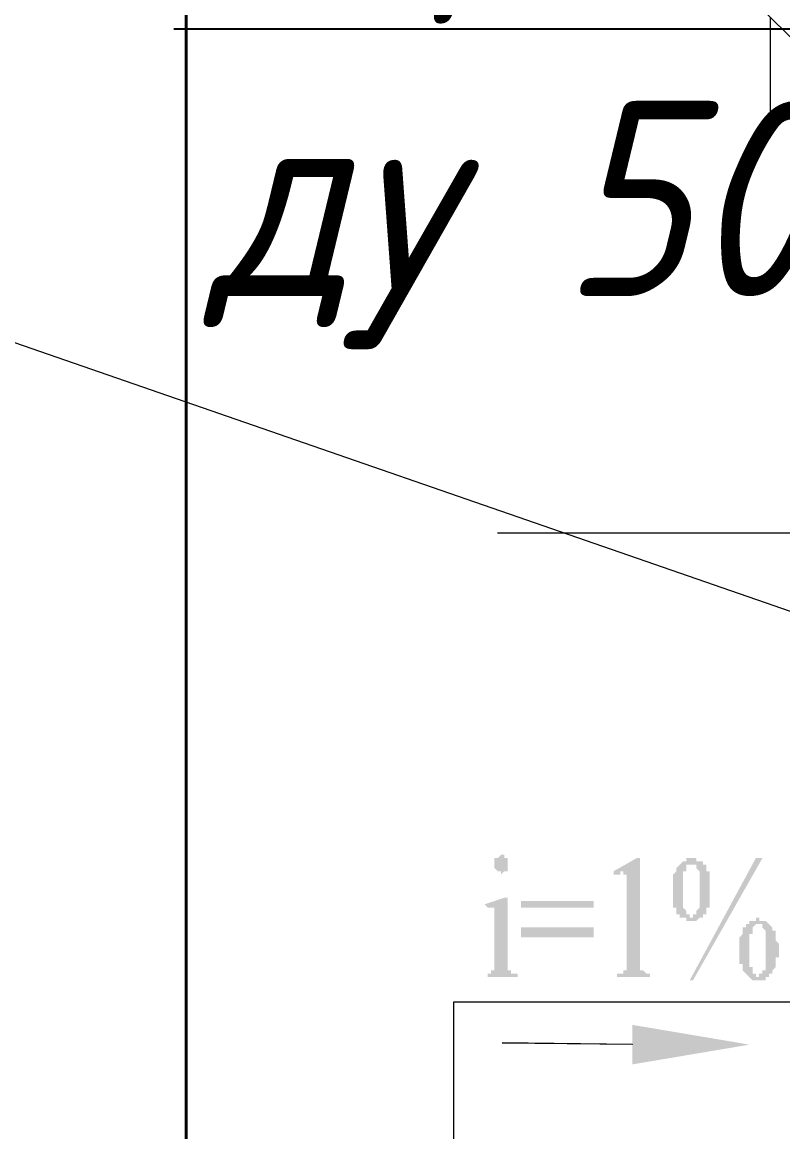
# Model space of a CAD drawing. Header units: millimetres. Extents: x -10178924 to 11692288, y -947381 to 58396.
# Drawn here: x 874582 to 875555, y -911714 to -910293 of the extents above; entities that cross this region are included whole.
import ezdxf
from ezdxf import colors
from ezdxf.entities.mleader import LeaderData, LeaderLine
from ezdxf.math import Vec2, Vec3

# ---------------------------------------------------------------- set-up
doc = ezdxf.new("R2010")
doc.units = ezdxf.units.MM
doc.layers.add('PDF _Стены отделка', color=7, linetype='Continuous', true_color=0xb505c2)
doc.layers.add('ВК_Выноски', color=7, linetype='Continuous')
doc.layers.add('Стены внутр.1', color=7, linetype='Continuous')
doc.layers.add('Сантехнические приборы', color=7, linetype='Continuous', lineweight=9)
doc.styles.add('ISOCPEUR', font='isocpeui.ttf', dxfattribs={"width": 0.9})
doc.linetypes.add('зигзаг', pattern='A,0.00254,-5.08,[131,ltypeshp.shx,S=5.08,R=0,X=-5.08,Y=0],-10.16,[131,ltypeshp.shx,S=5.08,R=180,X=5.08,Y=0],-5.08', length=20.32254)

# ---------------------------------------------------------------- blocks, each defined once
blk = doc.blocks.new('_None')
blk = doc.blocks.new('_Oblique')
at = {"color": 0, "linetype": 'ByBlock', "lineweight": -2}
blk.add_line((-0.5, -0.5), (0.5, 0.5), dxfattribs=at)
blk = doc.blocks.new('A$Cad086cf1')
at = {"layer": 'Сантехнические приборы', "true_color": 0x636466, "transparency": 33554559}
h = blk.add_hatch(color=251, dxfattribs=at)
h.paths.add_polyline_path([(41412.942, -37068.11), (41417.175, -37068.11), (41417.175, -37072.343), (41417.175, -37072.343), (41421.408, -37072.343), (41421.408, -37072.343), (41421.408, -37076.577), (41421.408, -37076.577), (41421.408, -37080.81), (41421.408, -37080.81), (41421.408, -37085.043), (41421.408, -37085.043), (41421.408, -37089.277), (41417.175, -37089.277), (41417.175, -37089.277), (41417.175, -37089.277), (41412.942, -37093.51), (41412.942, -37093.51), (41412.942, -37089.277), (41408.708, -37089.277), (41408.708, -37089.277), (41408.708, -37089.277), (41408.708, -37089.277), (41404.475, -37085.043), (41404.475, -37085.043), (41404.475, -37080.81), (41404.475, -37080.81), (41404.475, -37080.81), (41404.475, -37076.577), (41404.475, -37076.577), (41404.475, -37072.343), (41408.708, -37072.343), (41408.708, -37072.343), (41408.708, -37072.343), (41408.708, -37072.343), (41412.942, -37068.11), (41412.942, -37068.11)], flags=0)
h.paths.add_polyline_path([(41421.408, -37123.144), (41421.408, -37199.344), (41421.408, -37203.577), (41421.408, -37207.811), (41421.408, -37207.811), (41421.408, -37212.044), (41421.408, -37212.044), (41421.408, -37212.044), (41421.408, -37216.278), (41425.642, -37216.278), (41425.642, -37216.278), (41425.642, -37220.511), (41425.642, -37220.511), (41429.875, -37220.511), (41429.875, -37220.511), (41434.108, -37220.511), (41434.108, -37224.744), (41396.008, -37224.744), (41396.008, -37220.511), (41396.008, -37220.511), (41400.242, -37220.511), (41400.242, -37220.511), (41400.242, -37216.278), (41400.242, -37216.278), (41404.475, -37216.278), (41404.475, -37216.278), (41404.475, -37212.044), (41404.475, -37212.044), (41404.475, -37212.044), (41404.475, -37207.811), (41404.475, -37207.811), (41404.475, -37203.577), (41404.475, -37199.344), (41404.475, -37161.244), (41404.475, -37161.244), (41404.475, -37157.01), (41404.475, -37152.777), (41404.475, -37152.777), (41404.475, -37148.544), (41404.475, -37148.544), (41404.475, -37144.31), (41404.475, -37144.31), (41404.475, -37144.31), (41404.475, -37140.077), (41404.475, -37140.077), (41404.475, -37135.844), (41404.475, -37135.844), (41400.242, -37135.844), (41400.242, -37135.844), (41400.242, -37135.844), (41400.242, -37135.844), (41396.008, -37135.844), (41396.008, -37135.844), (41396.008, -37135.844), (41391.775, -37131.61), (41417.175, -37123.144)], flags=0)
blk.add_hatch(color=251, dxfattribs=at).paths.add_polyline_path([(41556.876, -37089.277), (41586.509, -37072.343), (41590.743, -37072.343), (41590.743, -37199.344), (41590.743, -37199.344), (41590.743, -37203.577), (41590.743, -37207.811), (41590.743, -37207.811), (41590.743, -37212.044), (41590.743, -37212.044), (41590.743, -37212.044), (41590.743, -37216.278), (41590.743, -37216.278), (41594.976, -37216.278), (41594.976, -37216.278), (41594.976, -37216.278), (41599.209, -37220.511), (41599.209, -37220.511), (41599.209, -37220.511), (41603.443, -37220.511), (41603.443, -37220.511), (41603.443, -37224.744), (41561.109, -37224.744), (41561.109, -37220.511), (41561.109, -37220.511), (41565.343, -37220.511), (41565.343, -37220.511), (41569.576, -37220.511), (41569.576, -37216.278), (41569.576, -37216.278), (41569.576, -37216.278), (41573.809, -37216.278), (41573.809, -37216.278), (41573.809, -37212.044), (41573.809, -37212.044), (41573.809, -37212.044), (41573.809, -37207.811), (41573.809, -37207.811), (41573.809, -37203.577), (41573.809, -37203.577), (41573.809, -37199.344), (41573.809, -37199.344), (41573.809, -37118.91), (41573.809, -37114.677), (41573.809, -37110.444), (41573.809, -37110.444), (41573.809, -37106.21), (41573.809, -37106.21), (41573.809, -37101.977), (41573.809, -37101.977), (41573.809, -37097.743), (41573.809, -37097.743), (41573.809, -37097.743), (41573.809, -37093.51), (41573.809, -37093.51), (41573.809, -37093.51), (41569.576, -37093.51), (41569.576, -37089.277), (41569.576, -37089.277), (41565.343, -37089.277), (41565.343, -37093.51), (41565.343, -37093.51), (41561.109, -37093.51), (41561.109, -37093.51), (41556.876, -37093.51)])
h = blk.add_hatch(color=251, dxfattribs=at)
h.paths.add_polyline_path([(41747.377, -37072.343), (41658.476, -37228.978), (41654.243, -37228.978), (41738.91, -37072.343)], flags=0)
h.paths.add_polyline_path([(41658.476, -37072.343), (41658.476, -37072.343), (41658.476, -37072.343), (41662.71, -37072.343), (41662.71, -37076.577), (41666.943, -37076.577), (41666.943, -37076.577), (41666.943, -37076.577), (41671.177, -37076.577), (41671.177, -37080.81), (41671.177, -37080.81), (41675.41, -37080.81), (41675.41, -37085.043), (41675.41, -37085.043), (41675.41, -37089.277), (41675.41, -37089.277), (41679.643, -37089.277), (41679.643, -37093.51), (41679.643, -37093.51), (41679.643, -37097.743), (41679.643, -37097.743), (41679.643, -37101.977), (41679.643, -37101.977), (41679.643, -37106.21), (41679.643, -37106.21), (41679.643, -37110.444), (41679.643, -37110.444), (41679.643, -37114.677), (41679.643, -37114.677), (41679.643, -37118.91), (41679.643, -37118.91), (41679.643, -37123.144), (41679.643, -37127.377), (41679.643, -37127.377), (41679.643, -37131.61), (41679.643, -37131.61), (41679.643, -37131.61), (41679.643, -37135.844), (41675.41, -37135.844), (41675.41, -37140.077), (41675.41, -37140.077), (41675.41, -37140.077), (41675.41, -37144.31), (41671.177, -37144.31), (41671.177, -37144.31), (41671.177, -37148.544), (41666.943, -37148.544), (41666.943, -37148.544), (41666.943, -37148.544), (41662.71, -37152.777), (41662.71, -37152.777), (41662.71, -37152.777), (41658.476, -37152.777), (41658.476, -37152.777), (41658.476, -37152.777), (41654.243, -37152.777), (41654.243, -37152.777), (41650.01, -37152.777), (41650.01, -37152.777), (41650.01, -37148.544), (41645.776, -37148.544), (41645.776, -37148.544), (41645.776, -37148.544), (41641.543, -37148.544), (41641.543, -37144.31), (41641.543, -37144.31), (41637.31, -37144.31), (41637.31, -37140.077), (41637.31, -37140.077), (41637.31, -37135.844), (41637.31, -37135.844), (41633.076, -37135.844), (41633.076, -37131.61), (41633.076, -37131.61), (41633.076, -37127.377), (41633.076, -37127.377), (41633.076, -37123.144), (41633.076, -37123.144), (41633.076, -37118.91), (41633.076, -37118.91), (41633.076, -37114.677), (41633.076, -37114.677), (41633.076, -37110.444), (41633.076, -37110.444), (41633.076, -37106.21), (41633.076, -37106.21), (41633.076, -37101.977), (41633.076, -37101.977), (41633.076, -37097.743), (41633.076, -37097.743), (41633.076, -37093.51), (41633.076, -37093.51), (41637.31, -37089.277), (41637.31, -37089.277), (41637.31, -37085.043), (41637.31, -37085.043), (41641.543, -37080.81), (41641.543, -37080.81), (41641.543, -37080.81), (41645.776, -37076.577), (41645.776, -37076.577), (41645.776, -37076.577), (41650.01, -37076.577), (41650.01, -37076.577), (41650.01, -37072.343), (41654.243, -37072.343), (41654.243, -37072.343), (41654.243, -37072.343), (41658.476, -37072.343)], flags=0)
h.paths.add_polyline_path([(41658.476, -37080.81), (41654.243, -37080.81), (41654.243, -37080.81), (41654.243, -37080.81), (41650.01, -37080.81), (41650.01, -37085.043), (41650.01, -37085.043), (41650.01, -37085.043), (41650.01, -37089.277), (41645.776, -37089.277), (41645.776, -37089.277), (41645.776, -37093.51), (41645.776, -37093.51), (41645.776, -37097.743), (41645.776, -37097.743), (41645.776, -37101.977), (41645.776, -37106.21), (41645.776, -37106.21), (41645.776, -37110.444), (41645.776, -37114.677), (41645.776, -37114.677), (41645.776, -37118.91), (41645.776, -37123.144), (41645.776, -37123.144), (41645.776, -37127.377), (41645.776, -37127.377), (41645.776, -37131.61), (41645.776, -37131.61), (41645.776, -37131.61), (41645.776, -37135.844), (41645.776, -37135.844), (41650.01, -37140.077), (41650.01, -37140.077), (41650.01, -37140.077), (41650.01, -37144.31), (41650.01, -37144.31), (41650.01, -37144.31), (41654.243, -37144.31), (41654.243, -37148.544), (41658.476, -37148.544), (41658.476, -37148.544), (41658.476, -37144.31), (41662.71, -37144.31), (41662.71, -37144.31), (41662.71, -37140.077), (41662.71, -37140.077), (41662.71, -37140.077), (41662.71, -37140.077), (41666.943, -37135.844), (41666.943, -37135.844), (41666.943, -37131.61), (41666.943, -37131.61), (41666.943, -37127.377), (41666.943, -37127.377), (41666.943, -37123.144), (41666.943, -37123.144), (41666.943, -37118.91), (41666.943, -37118.91), (41666.943, -37114.677), (41666.943, -37114.677), (41666.943, -37110.444), (41666.943, -37106.21), (41666.943, -37106.21), (41666.943, -37101.977), (41666.943, -37101.977), (41666.943, -37097.743), (41666.943, -37097.743), (41666.943, -37093.51), (41666.943, -37093.51), (41666.943, -37089.277), (41666.943, -37089.277), (41662.71, -37085.043), (41662.71, -37085.043), (41662.71, -37085.043), (41662.71, -37080.81), (41662.71, -37080.81), (41658.476, -37080.81), (41658.476, -37080.81), (41658.476, -37080.81), (41658.476, -37080.81)], flags=0)
h.paths.add_polyline_path([(41743.144, -37148.544), (41743.144, -37148.544), (41743.144, -37152.777), (41747.377, -37152.777), (41747.377, -37152.777), (41751.61, -37152.777), (41751.61, -37152.777), (41751.61, -37152.777), (41755.844, -37157.01), (41755.844, -37157.01), (41755.844, -37157.01), (41760.077, -37161.244), (41760.077, -37161.244), (41760.077, -37161.244), (41760.077, -37165.477), (41764.31, -37165.477), (41764.31, -37169.711), (41764.31, -37169.711), (41764.31, -37169.711), (41764.31, -37173.944), (41764.31, -37173.944), (41764.31, -37178.177), (41764.31, -37178.177), (41768.544, -37182.411), (41768.544, -37182.411), (41768.544, -37186.644), (41768.544, -37190.877), (41768.544, -37190.877), (41768.544, -37190.877), (41768.544, -37195.111), (41768.544, -37199.344), (41764.31, -37199.344), (41764.31, -37203.577), (41764.31, -37203.577), (41764.31, -37207.811), (41764.31, -37207.811), (41764.31, -37212.044), (41764.31, -37212.044), (41764.31, -37212.044), (41760.077, -37216.278), (41760.077, -37216.278), (41760.077, -37220.511), (41760.077, -37220.511), (41760.077, -37220.511), (41755.844, -37220.511), (41755.844, -37224.744), (41755.844, -37224.744), (41751.61, -37224.744), (41751.61, -37228.978), (41751.61, -37228.978), (41747.377, -37228.978), (41747.377, -37228.978), (41743.144, -37228.978), (41743.144, -37228.978), (41743.144, -37228.978), (41738.91, -37228.978), (41738.91, -37228.978), (41738.91, -37228.978), (41734.677, -37228.978), (41734.677, -37228.978), (41730.444, -37224.744), (41730.444, -37224.744), (41730.444, -37224.744), (41730.444, -37224.744), (41726.21, -37220.511), (41726.21, -37220.511), (41726.21, -37220.511), (41721.977, -37216.278), (41721.977, -37216.278), (41721.977, -37212.044), (41721.977, -37212.044), (41721.977, -37212.044), (41721.977, -37207.811), (41717.744, -37207.811), (41717.744, -37203.577), (41717.744, -37203.577), (41717.744, -37199.344), (41717.744, -37199.344), (41717.744, -37195.111), (41717.744, -37195.111), (41717.744, -37190.877), (41717.744, -37190.877), (41717.744, -37186.644), (41717.744, -37186.644), (41717.744, -37182.411), (41717.744, -37182.411), (41717.744, -37178.177), (41717.744, -37178.177), (41717.744, -37173.944), (41717.744, -37173.944), (41721.977, -37169.711), (41721.977, -37169.711), (41721.977, -37165.477), (41721.977, -37165.477), (41721.977, -37161.244), (41726.21, -37161.244), (41726.21, -37161.244), (41726.21, -37157.01), (41726.21, -37157.01), (41730.444, -37157.01), (41730.444, -37157.01), (41730.444, -37152.777), (41734.677, -37152.777), (41734.677, -37152.777), (41734.677, -37152.777), (41738.91, -37152.777), (41738.91, -37148.544), (41743.144, -37148.544), (41743.144, -37148.544)], flags=0)
h.paths.add_polyline_path([(41743.144, -37157.01), (41738.91, -37157.01), (41738.91, -37157.01), (41738.91, -37157.01), (41734.677, -37161.244), (41734.677, -37161.244), (41734.677, -37161.244), (41734.677, -37161.244), (41734.677, -37165.477), (41734.677, -37165.477), (41734.677, -37169.711), (41730.444, -37169.711), (41730.444, -37169.711), (41730.444, -37173.944), (41730.444, -37173.944), (41730.444, -37178.177), (41730.444, -37182.411), (41730.444, -37182.411), (41730.444, -37186.644), (41730.444, -37190.877), (41730.444, -37190.877), (41730.444, -37195.111), (41730.444, -37195.111), (41730.444, -37199.344), (41730.444, -37203.577), (41730.444, -37203.577), (41730.444, -37207.811), (41730.444, -37207.811), (41730.444, -37212.044), (41734.677, -37212.044), (41734.677, -37212.044), (41734.677, -37216.278), (41734.677, -37216.278), (41734.677, -37216.278), (41734.677, -37220.511), (41738.91, -37220.511), (41738.91, -37220.511), (41738.91, -37224.744), (41743.144, -37224.744), (41743.144, -37224.744), (41743.144, -37224.744), (41743.144, -37220.511), (41747.377, -37220.511), (41747.377, -37220.511), (41747.377, -37216.278), (41747.377, -37216.278), (41751.61, -37216.278), (41751.61, -37216.278), (41751.61, -37212.044), (41751.61, -37212.044), (41751.61, -37207.811), (41751.61, -37207.811), (41751.61, -37203.577), (41751.61, -37203.577), (41751.61, -37199.344), (41751.61, -37199.344), (41751.61, -37195.111), (41751.61, -37190.877), (41751.61, -37190.877), (41751.61, -37186.644), (41751.61, -37182.411), (41751.61, -37182.411), (41751.61, -37178.177), (41751.61, -37178.177), (41751.61, -37173.944), (41751.61, -37173.944), (41751.61, -37169.711), (41751.61, -37169.711), (41751.61, -37165.477), (41751.61, -37165.477), (41751.61, -37165.477), (41747.377, -37161.244), (41747.377, -37161.244), (41747.377, -37161.244), (41747.377, -37157.01), (41747.377, -37157.01), (41743.144, -37157.01), (41743.144, -37157.01), (41743.144, -37157.01)], flags=0)
at = {"color": 251, "lineweight": 0, "ltscale": 100, "true_color": 0x636466, "transparency": 33554687}
for p, q in [((43189.882, -36656.478), (41408.517, -36656.478)), ((41352.371, -37856.478), (41352.371, -37256.478)), ((41352.371, -37256.478), (43189.882, -37256.478))]:
    blk.add_line(p, q, dxfattribs=at)
at = {"layer": 'PDF _Стены отделка', "color": 251, "linetype": 'зигзаг', "lineweight": 40, "ltscale": 0.1, "true_color": 0x636466, "transparency": 33554610}
blk.add_line((41009.962, -32879.184), (41009.962, -38356.478), dxfattribs=at)
at = {"layer": 'PDF _Стены отделка', "color": 251, "lineweight": 5, "ltscale": 0.1, "true_color": 0x636466, "transparency": 33554687}
blk.add_line((41757.301, -35995.478), (41757.301, -36135.478), dxfattribs=at)
at = {"layer": 'Сантехнические приборы', "color": 251, "true_color": 0x636466, "transparency": 33554687}
blk.add_line((41580.878, -37311.247), (41414.268, -37309.138), dxfattribs=at)
at = {"layer": 'Сантехнические приборы', "color": 251, "true_color": 0x636466, "transparency": 33554559}
for points in [[(41438.342, -37127.377), (41531.476, -37127.377), (41438.342, -37135.844), (41531.476, -37135.844)], [(41438.342, -37161.244), (41531.476, -37161.244), (41438.342, -37173.944), (41531.476, -37173.944)], [(41580.878, -37285.939), (41730.615, -37311.247), (41580.878, -37336.555)]]:
    blk.add_solid(points, dxfattribs=at)
at = {"layer": 'Стены внутр.1', "color": 251, "linetype": 'Continuous', "true_color": 0x636466, "transparency": 33554687, "flags": 128}
blk.add_lwpolyline([(41009.962, -38356.478), (41009.962, -35725.725)], dxfattribs=at)
at = {"layer": 'PDF _Стены отделка', "color": 251, "lineweight": 5, "ltscale": 0.1, "true_color": 0x636466, "transparency": 33554687, "xscale": 140.0000000000001, "yscale": 140.0000000000001, "zscale": 140.0000000000001, "rotation": 90}
blk.add_blockref('_Oblique', (41757.301, -35995.478), dxfattribs=at)

msp = doc.modelspace()

# ---------------------------------------------------------------- hatches: boundary and pattern name
at = {"layer": 'Сантехнические приборы', "true_color": 0x535353, "transparency": 33554559}
h = msp.add_hatch(color=251, dxfattribs=at)
h.paths.add_polyline_path([(875194.4, -911358.8), (875198.6, -911358.8), (875198.6, -911363.1), (875198.6, -911363.1), (875202.9, -911363.1), (875202.9, -911363.1), (875202.9, -911367.3), (875202.9, -911367.3), (875202.9, -911371.5), (875202.9, -911371.5), (875202.9, -911375.8), (875202.9, -911375.8), (875202.9, -911380), (875198.6, -911380), (875198.6, -911380), (875198.6, -911380), (875194.4, -911384.2), (875194.4, -911384.2), (875194.4, -911380), (875190.2, -911380), (875190.2, -911380), (875190.2, -911380), (875190.2, -911380), (875185.9, -911375.8), (875185.9, -911375.8), (875185.9, -911371.5), (875185.9, -911371.5), (875185.9, -911371.5), (875185.9, -911367.3), (875185.9, -911367.3), (875185.9, -911363.1), (875190.2, -911363.1), (875190.2, -911363.1), (875190.2, -911363.1), (875190.2, -911363.1), (875194.4, -911358.8), (875194.4, -911358.8)], flags=0)
h.paths.add_polyline_path([(875202.9, -911413.9), (875202.9, -911490.1), (875202.9, -911494.3), (875202.9, -911498.5), (875202.9, -911498.5), (875202.9, -911502.8), (875202.9, -911502.8), (875202.9, -911502.8), (875202.9, -911507), (875207.1, -911507), (875207.1, -911507), (875207.1, -911511.2), (875207.1, -911511.2), (875211.3, -911511.2), (875211.3, -911511.2), (875215.6, -911511.2), (875215.6, -911515.5), (875177.5, -911515.5), (875177.5, -911511.2), (875177.5, -911511.2), (875181.7, -911511.2), (875181.7, -911511.2), (875181.7, -911507), (875181.7, -911507), (875185.9, -911507), (875185.9, -911507), (875185.9, -911502.8), (875185.9, -911502.8), (875185.9, -911502.8), (875185.9, -911498.5), (875185.9, -911498.5), (875185.9, -911494.3), (875185.9, -911490.1), (875185.9, -911452), (875185.9, -911452), (875185.9, -911447.7), (875185.9, -911443.5), (875185.9, -911443.5), (875185.9, -911439.3), (875185.9, -911439.3), (875185.9, -911435), (875185.9, -911435), (875185.9, -911435), (875185.9, -911430.8), (875185.9, -911430.8), (875185.9, -911426.6), (875185.9, -911426.6), (875181.7, -911426.6), (875181.7, -911426.6), (875181.7, -911426.6), (875181.7, -911426.6), (875177.5, -911426.6), (875177.5, -911426.6), (875177.5, -911426.6), (875173.2, -911422.3), (875198.6, -911413.9)], flags=0)
msp.add_hatch(color=251, dxfattribs=at).paths.add_polyline_path([(875338.3, -911380), (875368, -911363.1), (875372.2, -911363.1), (875372.2, -911490.1), (875372.2, -911490.1), (875372.2, -911494.3), (875372.2, -911498.5), (875372.2, -911498.5), (875372.2, -911502.8), (875372.2, -911502.8), (875372.2, -911502.8), (875372.2, -911507), (875372.2, -911507), (875376.4, -911507), (875376.4, -911507), (875376.4, -911507), (875380.7, -911511.2), (875380.7, -911511.2), (875380.7, -911511.2), (875384.9, -911511.2), (875384.9, -911511.2), (875384.9, -911515.5), (875342.6, -911515.5), (875342.6, -911511.2), (875342.6, -911511.2), (875346.8, -911511.2), (875346.8, -911511.2), (875351, -911511.2), (875351, -911507), (875351, -911507), (875351, -911507), (875355.3, -911507), (875355.3, -911507), (875355.3, -911502.8), (875355.3, -911502.8), (875355.3, -911502.8), (875355.3, -911498.5), (875355.3, -911498.5), (875355.3, -911494.3), (875355.3, -911494.3), (875355.3, -911490.1), (875355.3, -911490.1), (875355.3, -911409.6), (875355.3, -911405.4), (875355.3, -911401.2), (875355.3, -911401.2), (875355.3, -911396.9), (875355.3, -911396.9), (875355.3, -911392.7), (875355.3, -911392.7), (875355.3, -911388.5), (875355.3, -911388.5), (875355.3, -911388.5), (875355.3, -911384.2), (875355.3, -911384.2), (875355.3, -911384.2), (875351, -911384.2), (875351, -911380), (875351, -911380), (875346.8, -911380), (875346.8, -911384.2), (875346.8, -911384.2), (875342.6, -911384.2), (875342.6, -911384.2), (875338.3, -911384.2)])
h = msp.add_hatch(color=251, dxfattribs=at)
h.paths.add_polyline_path([(875528.8, -911363.1), (875439.9, -911519.7), (875435.7, -911519.7), (875520.4, -911363.1)], flags=0)
h.paths.add_polyline_path([(875439.9, -911363.1), (875439.9, -911363.1), (875439.9, -911363.1), (875444.2, -911363.1), (875444.2, -911367.3), (875448.4, -911367.3), (875448.4, -911367.3), (875448.4, -911367.3), (875452.6, -911367.3), (875452.6, -911371.5), (875452.6, -911371.5), (875456.9, -911371.5), (875456.9, -911375.8), (875456.9, -911375.8), (875456.9, -911380), (875456.9, -911380), (875461.1, -911380), (875461.1, -911384.2), (875461.1, -911384.2), (875461.1, -911388.5), (875461.1, -911388.5), (875461.1, -911392.7), (875461.1, -911392.7), (875461.1, -911396.9), (875461.1, -911396.9), (875461.1, -911401.2), (875461.1, -911401.2), (875461.1, -911405.4), (875461.1, -911405.4), (875461.1, -911409.6), (875461.1, -911409.6), (875461.1, -911413.9), (875461.1, -911418.1), (875461.1, -911418.1), (875461.1, -911422.3), (875461.1, -911422.3), (875461.1, -911422.3), (875461.1, -911426.6), (875456.9, -911426.6), (875456.9, -911430.8), (875456.9, -911430.8), (875456.9, -911430.8), (875456.9, -911435), (875452.6, -911435), (875452.6, -911435), (875452.6, -911439.3), (875448.4, -911439.3), (875448.4, -911439.3), (875448.4, -911439.3), (875444.2, -911443.5), (875444.2, -911443.5), (875444.2, -911443.5), (875439.9, -911443.5), (875439.9, -911443.5), (875439.9, -911443.5), (875435.7, -911443.5), (875435.7, -911443.5), (875431.5, -911443.5), (875431.5, -911443.5), (875431.5, -911439.3), (875427.2, -911439.3), (875427.2, -911439.3), (875427.2, -911439.3), (875423, -911439.3), (875423, -911435), (875423, -911435), (875418.8, -911435), (875418.8, -911430.8), (875418.8, -911430.8), (875418.8, -911426.6), (875418.8, -911426.6), (875414.5, -911426.6), (875414.5, -911422.3), (875414.5, -911422.3), (875414.5, -911418.1), (875414.5, -911418.1), (875414.5, -911413.9), (875414.5, -911413.9), (875414.5, -911409.6), (875414.5, -911409.6), (875414.5, -911405.4), (875414.5, -911405.4), (875414.5, -911401.2), (875414.5, -911401.2), (875414.5, -911396.9), (875414.5, -911396.9), (875414.5, -911392.7), (875414.5, -911392.7), (875414.5, -911388.5), (875414.5, -911388.5), (875414.5, -911384.2), (875414.5, -911384.2), (875418.8, -911380), (875418.8, -911380), (875418.8, -911375.8), (875418.8, -911375.8), (875423, -911371.5), (875423, -911371.5), (875423, -911371.5), (875427.2, -911367.3), (875427.2, -911367.3), (875427.2, -911367.3), (875431.5, -911367.3), (875431.5, -911367.3), (875431.5, -911363.1), (875435.7, -911363.1), (875435.7, -911363.1), (875435.7, -911363.1), (875439.9, -911363.1)], flags=0)
h.paths.add_polyline_path([(875439.9, -911371.5), (875435.7, -911371.5), (875435.7, -911371.5), (875435.7, -911371.5), (875431.5, -911371.5), (875431.5, -911375.8), (875431.5, -911375.8), (875431.5, -911375.8), (875431.5, -911380), (875427.2, -911380), (875427.2, -911380), (875427.2, -911384.2), (875427.2, -911384.2), (875427.2, -911388.5), (875427.2, -911388.5), (875427.2, -911392.7), (875427.2, -911396.9), (875427.2, -911396.9), (875427.2, -911401.2), (875427.2, -911405.4), (875427.2, -911405.4), (875427.2, -911409.6), (875427.2, -911413.9), (875427.2, -911413.9), (875427.2, -911418.1), (875427.2, -911418.1), (875427.2, -911422.3), (875427.2, -911422.3), (875427.2, -911422.3), (875427.2, -911426.6), (875427.2, -911426.6), (875431.5, -911430.8), (875431.5, -911430.8), (875431.5, -911430.8), (875431.5, -911435), (875431.5, -911435), (875431.5, -911435), (875435.7, -911435), (875435.7, -911439.3), (875439.9, -911439.3), (875439.9, -911439.3), (875439.9, -911435), (875444.2, -911435), (875444.2, -911435), (875444.2, -911430.8), (875444.2, -911430.8), (875444.2, -911430.8), (875444.2, -911430.8), (875448.4, -911426.6), (875448.4, -911426.6), (875448.4, -911422.3), (875448.4, -911422.3), (875448.4, -911418.1), (875448.4, -911418.1), (875448.4, -911413.9), (875448.4, -911413.9), (875448.4, -911409.6), (875448.4, -911409.6), (875448.4, -911405.4), (875448.4, -911405.4), (875448.4, -911401.2), (875448.4, -911396.9), (875448.4, -911396.9), (875448.4, -911392.7), (875448.4, -911392.7), (875448.4, -911388.5), (875448.4, -911388.5), (875448.4, -911384.2), (875448.4, -911384.2), (875448.4, -911380), (875448.4, -911380), (875444.2, -911375.8), (875444.2, -911375.8), (875444.2, -911375.8), (875444.2, -911371.5), (875444.2, -911371.5), (875439.9, -911371.5), (875439.9, -911371.5), (875439.9, -911371.5), (875439.9, -911371.5)], flags=0)
h.paths.add_polyline_path([(875524.6, -911439.3), (875524.6, -911439.3), (875524.6, -911443.5), (875528.8, -911443.5), (875528.8, -911443.5), (875533.1, -911443.5), (875533.1, -911443.5), (875533.1, -911443.5), (875537.3, -911447.7), (875537.3, -911447.7), (875537.3, -911447.7), (875541.5, -911452), (875541.5, -911452), (875541.5, -911452), (875541.5, -911456.2), (875545.8, -911456.2), (875545.8, -911460.4), (875545.8, -911460.4), (875545.8, -911460.4), (875545.8, -911464.7), (875545.8, -911464.7), (875545.8, -911468.9), (875545.8, -911468.9), (875550, -911473.1), (875550, -911473.1), (875550, -911477.4), (875550, -911481.6), (875550, -911481.6), (875550, -911481.6), (875550, -911485.8), (875550, -911490.1), (875545.8, -911490.1), (875545.8, -911494.3), (875545.8, -911494.3), (875545.8, -911498.5), (875545.8, -911498.5), (875545.8, -911502.8), (875545.8, -911502.8), (875545.8, -911502.8), (875541.5, -911507), (875541.5, -911507), (875541.5, -911511.2), (875541.5, -911511.2), (875541.5, -911511.2), (875537.3, -911511.2), (875537.3, -911515.5), (875537.3, -911515.5), (875533.1, -911515.5), (875533.1, -911519.7), (875533.1, -911519.7), (875528.8, -911519.7), (875528.8, -911519.7), (875524.6, -911519.7), (875524.6, -911519.7), (875524.6, -911519.7), (875520.4, -911519.7), (875520.4, -911519.7), (875520.4, -911519.7), (875516.1, -911519.7), (875516.1, -911519.7), (875511.9, -911515.5), (875511.9, -911515.5), (875511.9, -911515.5), (875511.9, -911515.5), (875507.7, -911511.2), (875507.7, -911511.2), (875507.7, -911511.2), (875503.4, -911507), (875503.4, -911507), (875503.4, -911502.8), (875503.4, -911502.8), (875503.4, -911502.8), (875503.4, -911498.5), (875499.2, -911498.5), (875499.2, -911494.3), (875499.2, -911494.3), (875499.2, -911490.1), (875499.2, -911490.1), (875499.2, -911485.8), (875499.2, -911485.8), (875499.2, -911481.6), (875499.2, -911481.6), (875499.2, -911477.4), (875499.2, -911477.4), (875499.2, -911473.1), (875499.2, -911473.1), (875499.2, -911468.9), (875499.2, -911468.9), (875499.2, -911464.7), (875499.2, -911464.7), (875503.4, -911460.4), (875503.4, -911460.4), (875503.4, -911456.2), (875503.4, -911456.2), (875503.4, -911452), (875507.7, -911452), (875507.7, -911452), (875507.7, -911447.7), (875507.7, -911447.7), (875511.9, -911447.7), (875511.9, -911447.7), (875511.9, -911443.5), (875516.1, -911443.5), (875516.1, -911443.5), (875516.1, -911443.5), (875520.4, -911443.5), (875520.4, -911439.3), (875524.6, -911439.3), (875524.6, -911439.3)], flags=0)
h.paths.add_polyline_path([(875524.6, -911447.7), (875520.4, -911447.7), (875520.4, -911447.7), (875520.4, -911447.7), (875516.1, -911452), (875516.1, -911452), (875516.1, -911452), (875516.1, -911452), (875516.1, -911456.2), (875516.1, -911456.2), (875516.1, -911460.4), (875511.9, -911460.4), (875511.9, -911460.4), (875511.9, -911464.7), (875511.9, -911464.7), (875511.9, -911468.9), (875511.9, -911473.1), (875511.9, -911473.1), (875511.9, -911477.4), (875511.9, -911481.6), (875511.9, -911481.6), (875511.9, -911485.8), (875511.9, -911485.8), (875511.9, -911490.1), (875511.9, -911494.3), (875511.9, -911494.3), (875511.9, -911498.5), (875511.9, -911498.5), (875511.9, -911502.8), (875516.1, -911502.8), (875516.1, -911502.8), (875516.1, -911507), (875516.1, -911507), (875516.1, -911507), (875516.1, -911511.2), (875520.4, -911511.2), (875520.4, -911511.2), (875520.4, -911515.5), (875524.6, -911515.5), (875524.6, -911515.5), (875524.6, -911515.5), (875524.6, -911511.2), (875528.8, -911511.2), (875528.8, -911511.2), (875528.8, -911507), (875528.8, -911507), (875533.1, -911507), (875533.1, -911507), (875533.1, -911502.8), (875533.1, -911502.8), (875533.1, -911498.5), (875533.1, -911498.5), (875533.1, -911494.3), (875533.1, -911494.3), (875533.1, -911490.1), (875533.1, -911490.1), (875533.1, -911485.8), (875533.1, -911481.6), (875533.1, -911481.6), (875533.1, -911477.4), (875533.1, -911473.1), (875533.1, -911473.1), (875533.1, -911468.9), (875533.1, -911468.9), (875533.1, -911464.7), (875533.1, -911464.7), (875533.1, -911460.4), (875533.1, -911460.4), (875533.1, -911456.2), (875533.1, -911456.2), (875533.1, -911456.2), (875528.8, -911452), (875528.8, -911452), (875528.8, -911452), (875528.8, -911447.7), (875528.8, -911447.7), (875524.6, -911447.7), (875524.6, -911447.7), (875524.6, -911447.7)], flags=0)

# ---------------------------------------------------------------- linework, layer by layer
at = {"layer": 'Сантехнические приборы', "transparency": 33554687}
msp.add_lwpolyline([(875362.3, -911602), (875195.7, -911599.9)], dxfattribs=at)
at = {"layer": 'Сантехнические приборы', "color": 251, "true_color": 0x535353, "transparency": 33554559}
for points in [[(875219.8, -911418.1), (875312.9, -911418.1), (875219.8, -911426.6), (875312.9, -911426.6)], [(875219.8, -911452), (875312.9, -911452), (875219.8, -911464.7), (875312.9, -911464.7)]]:
    msp.add_solid(points, dxfattribs=at)
at = {"layer": 'Сантехнические приборы', "transparency": 33554559}
msp.add_solid([(875362.3, -911576.7), (875512.1, -911602), (875362.3, -911627.3)], dxfattribs=at)

# ---------------------------------------------------------------- block references
msp.add_blockref('A$Cad086cf1', (833781.5, -874290.7))

# ---------------------------------------------------------------- leaders
at = {"layer": 'ВК_Выноски'}
ml = msp.add_multileader_mtext('Standard', dxfattribs=at)
ml.set_content('{\\W0.9;Трап \\Pду 50}', color=7, style='ISOCPEUR')
ml.set_leader_properties(color=7, linetype='ByLayer', lineweight=-1)
ml.set_arrow_properties(name='NONE')
ml.build(insert=Vec2(0, 0))
ml.multileader.update_dxf_attribs({"text_left_attachment_type": 6, "text_right_attachment_type": 6, "dogleg_length": 0.36, "arrow_head_size": 300})
ctx = ml.context
ctx.base_point, ctx.char_height, ctx.arrow_head_size, ctx.landing_gap_size, ctx.plane_origin = Vec3(874718.9, -910301.7), 250, 300, 100, Vec3(888967.9, -938791.5)
ctx.left_attachment, ctx.right_attachment, ctx.text_align_type = 6, 6, 2
notes = []
notes.append((ctx, [(1, (1, 1, 0), (875789.9, -910301.7), (-1, 0), 100.4, [(0, [(875660.3, -911595.5)], 0, [])])]))
ctx.mtext.insert, ctx.mtext.width, ctx.mtext.alignment, ctx.mtext.flow_direction = Vec3(875589.6, -909976.7), 1489.588, 3, 5
ml = msp.add_multileader_mtext('Standard', dxfattribs=at)
ml.set_content('%%C50\\P i=0,03', color=256, style='ISOCPEUR')
ml.set_leader_properties(lineweight=13)
ml.set_arrow_properties(name='NONE')
ml.build(insert=Vec2(0, 0))
ml.multileader.update_dxf_attribs({"text_left_attachment_type": 6, "text_right_attachment_type": 6, "dogleg_length": 100, "arrow_head_size": 300})
ctx = ml.context
ctx.base_point, ctx.char_height, ctx.arrow_head_size, ctx.landing_gap_size, ctx.plane_origin = Vec3(873205.4, -910599.5), 250, 300, 0.09, Vec3(891729.4, -906127.2)
ctx.left_attachment, ctx.right_attachment, ctx.text_align_type = 6, 6, 1
notes.append((ctx, [(0, (1, 1, 0), (874272.4, -910599.5), (-1, 0), 100, [(2, [(876513.1, -911375.9)], 0, [])])]))
ctx.mtext.insert, ctx.mtext.alignment, ctx.mtext.flow_direction = Vec3(873752.6, -910299.5), 2, 5
ml = msp.add_multileader_mtext('Standard', dxfattribs=at)
ml.set_content('{\\C256;Душевой поддон в строительном исполнении}', color=7, style='ISOCPEUR')
ml.set_leader_properties(color=7, linetype='ByLayer', lineweight=-1)
ml.set_arrow_properties(name='NONE')
ml.build(insert=Vec2(0, 0))
ml.multileader.update_dxf_attribs({"text_left_attachment_type": 6, "text_right_attachment_type": 6, "dogleg_length": 0.36, "arrow_head_size": 300})
ctx = ml.context
ctx.base_point, ctx.char_height, ctx.arrow_head_size, ctx.landing_gap_size, ctx.plane_origin = Vec3(873246, -913886.5), 250, 300, 100, Vec3(891060.9, -943353.8)
ctx.left_attachment, ctx.right_attachment, ctx.text_align_type = 6, 6, 2
notes.append((ctx, [(1, (1, 1, 0), (875577.9, -913886.5), (-1, 0), 100.4, [(1, [(877006.8, -911351.8)], 0, [])])]))
ctx.mtext.insert, ctx.mtext.width, ctx.mtext.alignment, ctx.mtext.flow_direction = Vec3(875377.5, -913586.5), 1489.588, 3, 5
for ctx, leaders in notes:
    for number, flags, end, landing, length, lines in leaders:
        leader = LeaderData()
        leader.index, (leader.has_last_leader_line, leader.has_dogleg_vector, leader.attachment_direction) = number, flags
        leader.last_leader_point, leader.dogleg_vector, leader.dogleg_length = Vec3(end), Vec3(landing), length
        for number, points, colour, breaks in lines:
            line = LeaderLine()
            line.index, line.vertices, line.color, line.breaks = number, Vec3.list(points), colors.encode_raw_color(colour), breaks
            leader.lines.append(line)
        ctx.leaders.append(leader)

doc.saveas('drawing.dxf')
